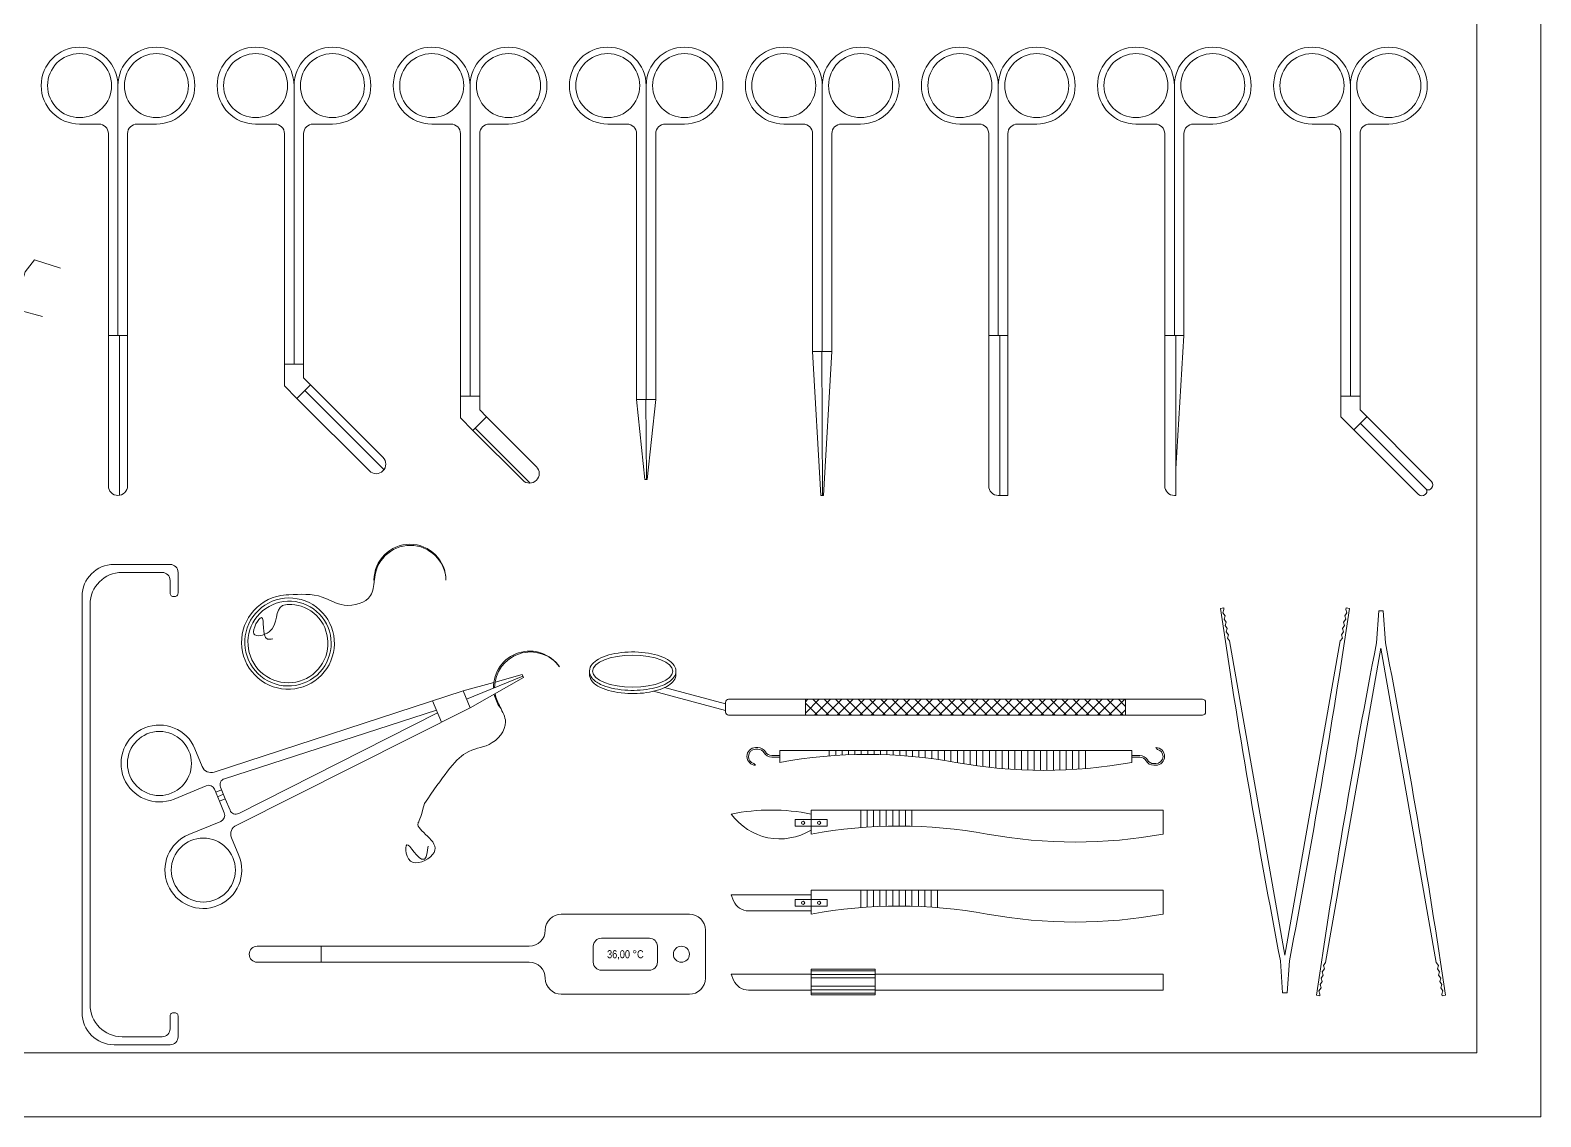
# Model space of a CAD drawing. Header units: inches. Extents: x 0 to 90, y 0 to 53.
# Drawn here: x 42.81 to 90, y 0 to 33.93 of the extents above; entities that cross this region are included whole.
import ezdxf
from ezdxf.enums import TextEntityAlignment as Align

# ---------------------------------------------------------------- set-up
doc = ezdxf.new("R2010")
doc.units = ezdxf.units.IN
doc.header["$MEASUREMENT"] = 0
doc.layers.add('Tefriş', color=30, linetype='Continuous', lineweight=0)
doc.styles.add('style1', font='technic_.ttf', dxfattribs={"height": 12})

msp = doc.modelspace()

# ---------------------------------------------------------------- hatches: boundary and pattern name
at = {"layer": 'Tefriş'}
h = msp.add_hatch(dxfattribs=at)
h.set_pattern_fill('ANSI37', color=253, scale=2)
h.set_pattern_definition([(45, (-23525.78749992936, -3618.938265520024), (-0.1767766952966369, 0.1767766952966369), []), (135, (-23525.78749992936, -3618.938265520024), (-0.1767766952966369, -0.1767766952966369), [])])
h.paths.add_polyline_path([(67.0297964167803, 13.03981893617583), (67.0297964167803, 12.53981893617583), (77.0297964167803, 12.53981893617583), (77.0297964167803, 13.03981893617583)])

# ---------------------------------------------------------------- linework, layer by layer
at = {"layer": 'Tefriş', "color": 253}
for p, q in [((45.60322415280098, 24.40325482894514), (45.60322415280098, 19.40325482894514)), ((73.05322415279807, 24.40325482894877), (73.10322415280098, 24.40325482894877)), ((73.10322415280098, 24.40325482894877), (73.10322415280098, 19.40325482894877)), ((78.55322415279807, 24.40325482894514), (78.6032241527937, 24.40325482894514)), ((78.6032241527937, 24.40325482894514), (78.6032241527937, 19.40325482894514)), ((78.8532241527937, 24.40325482894514), (78.6032241527937, 20.23658816228453)), ((67.25322415280243, 23.90325482894696), (67.51185881575657, 19.4032548289515)), ((67.56185881575948, 19.4032548289515), (67.5399072000655, 23.90325482894696)), ((67.58849272122461, 19.4032548289515), (67.85322415280098, 23.90325482894696)), ((51.35322415279734, 23.5086158437889), (50.75322415279879, 23.5086158437889)), ((51.0532241528017, 23.5086158437889), (51.10322415279734, 23.5086158437889)), ((51.39140098174175, 22.68100128467267), (53.86627471587417, 20.20612755050024)), ((56.85322415279734, 22.5086158437889), (56.25322415279879, 22.5086158437889)), ((56.5532241528017, 22.5086158437889), (56.60322415279734, 22.5086158437889)), ((61.75322415279879, 22.40325482894877), (62.01185881575293, 19.90325482895332)), ((62.06185881575584, 19.90325482895332), (62.03990720006186, 22.40325482894877)), ((62.08849272122097, 19.90325482895332), (62.35322415279734, 22.40325482894877)), ((84.35322415279734, 22.5086158437889), (83.7532241527988, 22.5086158437889)), ((84.0532241528017, 22.5086158437889), (84.10322415279734, 22.5086158437889)), ((84.56817767703978, 21.85777797997071), (84.16274662348224, 21.45234692641952)), ((56.71462428644008, 21.50422458937646), (58.42837308804519, 19.79047578774407)), ((62.01185881575293, 19.90325482895332), (62.08849272122097, 19.90325482895332)), ((67.51185881575657, 19.4032548289515), (67.58849272122461, 19.4032548289515)), ((58.19821924428106, 13.76202072852902), (56.4414518260819, 13.03830238666342)), ((56.55065065745657, 12.77323110413636), (58.2172644638049, 13.71579000699785)), ((58.17917402475723, 13.80825145005656), (57.3339683239974, 13.57720444174493)), ((58.17917402475723, 13.80825145005656), (58.2172644638049, 13.71579000699785)), ((57.29709073479899, 13.56712351511305), (56.33225299470723, 13.3033736691832)), ((56.33225299470723, 13.3033736691832), (56.55065065745657, 12.77323110413636)), ((64.5297964167803, 12.68629131813532), (62.28643300348267, 13.28739873305676)), ((64.5297964167803, 12.89334655421635), (62.62877970738555, 13.40272244629568)), ((55.37893188986345, 12.99215239578916), (55.65474290103521, 12.32264359661349)), ((67.0297964167803, 13.03981893617583), (67.0297964167803, 12.53981893617583)), ((77.0297964167803, 13.03981893617583), (77.0297964167803, 12.53981893617583)), ((67.77392669607434, 11.27054087760143), (67.77392669607434, 11.4428273040312)), ((67.97392669607143, 11.28500509756441), (67.97392669607143, 11.4428273040312)), ((68.17392669606852, 11.29682924112467), (68.17392669606852, 11.4428273040312)), ((68.37392669607652, 11.30601945402077), (68.37392669607289, 11.4428273040312)), ((68.57392669607725, 11.31258049980352), (68.57392669607725, 11.4428273040312)), ((68.7739266960707, 11.31651577222419), (68.77392669607434, 11.4428273040312)), ((68.97392669607143, 11.3178273040312), (68.97392669607143, 11.4428273040312)), ((69.17392669606852, 11.31651577222419), (69.17392669606852, 11.4428273040312)), ((69.37392669606925, 11.31258049980306), (69.37392669606561, 11.4428273040312)), ((69.57392669606998, 11.30601945402077), (69.57392669606998, 11.4428273040312)), ((69.7739266960707, 11.29682924112467), (69.77392669607434, 11.4428273040312)), ((69.97392669607143, 11.28500509756441), (69.97392669607143, 11.4428273040312)), ((70.17392669606852, 11.27054087760098), (70.17392669606852, 11.4428273040312)), ((70.37392669606561, 11.25342903725232), (70.37392669606561, 11.4428273040312)), ((70.5739266960627, 11.23366061447041), (70.5739266960627, 11.4428273040312)), ((70.77392669606706, 11.21122520542758), (70.77392669606706, 11.4428273040312)), ((70.97392669607143, 11.18611093677191), (70.97392669607143, 11.4428273040312)), ((71.17392669606852, 11.15830443366531), (71.17392669606852, 11.4428273040312)), ((71.37392669606561, 11.12779078340373), (71.37392669606561, 11.4428273040312)), ((71.57392669605906, 11.09455349439122), (71.5739266960627, 11.4428273040312)), ((71.77392669606343, 11.05857445018955), (71.77392669605979, 11.4428273040312)), ((71.97392669606779, 11.02414092065555), (71.97392669606415, 11.4428273040312)), ((72.17392669606852, 10.99226761288674), (72.17392669606852, 11.4428273040312)), ((72.37392669606561, 10.96310949795725), (72.37392669606561, 11.4428273040312)), ((72.5739266960627, 10.93665087914542), (72.5739266960627, 11.4428273040312)), ((72.77392669605979, 10.91000509756441), (72.77392669605979, 11.4428273040312)), ((72.97392669606052, 10.89177709322894), (72.97392669605688, 11.4428273040312)), ((73.17392669606124, 10.87333817143144), (73.17392669606124, 11.4428273040312)), ((73.37392669606561, 10.85755117239614), (73.37392669606561, 11.4428273040312)), ((73.5739266960627, 10.84440784582557), (73.5739266960627, 11.4428273040312)), ((73.77392669605979, 10.8339013490986), (73.77392669605979, 11.4428273040312)), ((73.97392669606052, 10.82602622934655), (73.97392669605688, 11.4428273040312)), ((74.17392669605397, 10.82077840924012), (74.17392669605397, 11.4428273040312)), ((74.37392669605833, 10.81815517640689), (74.37392669605833, 11.4428273040312)), ((74.57392669606634, 10.81815517641007), (74.5739266960627, 11.4428273040312)), ((74.77392669605615, 10.82077840925058), (74.77392669605979, 11.4428273040312)), ((74.97392669605688, 10.82602622936383), (74.97392669605688, 11.4428273040312)), ((75.17392669605397, 10.8339013491227), (75.17392669605397, 11.4428273040312)), ((75.37392669605106, 10.84440784585649), (75.37392669605106, 11.4428273040312)), ((75.57392669605179, 10.85755117243434), (75.57392669605542, 11.4428273040312)), ((75.77392669605979, 10.87333817147692), (75.77392669605979, 11.4428273040312)), ((48.79149795971171, 10.2112850615049), (48.60657507358701, 10.1351041834132)), ((48.8486336182832, 10.07259289690774), (48.66371073215851, 9.996412018816045)), ((48.90576927684742, 9.933900732317852), (48.72084639072273, 9.857719854226161)), ((68.75567317095192, 9.033279800401033), (68.75567317095192, 9.580566226831252)), ((68.95567317094901, 9.047744020364462), (68.95567317094901, 9.580566226831252)), ((69.1556731709461, 9.059568163924723), (69.1556731709461, 9.580566226831252)), ((69.35567317095047, 9.068758376820824), (69.35567317095047, 9.580566226831252)), ((69.55567317095483, 9.075319422603116), (69.55567317095483, 9.580566226831252)), ((69.75567317095192, 9.079254695024247), (69.75567317095192, 9.580566226831252)), ((69.95567317094901, 9.080566226831252), (69.95567317094901, 9.580566226831252)), ((70.1556731709461, 9.079254695024247), (70.1556731709461, 9.580566226831252)), ((70.35567317094319, 9.075319422603116), (70.35567317094319, 9.580566226831252)), ((68.75567317095192, 6.533279800401033), (68.75567317095192, 7.080566226831252)), ((68.95567317094901, 6.547744020364462), (68.95567317094901, 7.080566226831252)), ((69.1556731709461, 6.559568163924723), (69.1556731709461, 7.080566226831252)), ((69.35567317095047, 6.568758376820824), (69.35567317095047, 7.080566226831252)), ((69.55567317095483, 6.575319422603116), (69.55567317095483, 7.080566226831252)), ((69.75567317095192, 6.579254695024247), (69.75567317095192, 7.080566226831252)), ((69.95567317094901, 6.580566226831252), (69.95567317094901, 7.080566226831252)), ((70.1556731709461, 6.579254695024247), (70.1556731709461, 7.080566226831252)), ((70.35567317094319, 6.575319422603116), (70.35567317094319, 7.080566226831252)), ((70.55567317094756, 6.568758376820824), (70.55567317094756, 7.080566226831252)), ((70.75567317095192, 6.559568163924723), (70.75567317095192, 7.080566226831252)), ((70.95567317094901, 6.547744020364462), (70.95567317094901, 7.080566226831252)), ((71.1556731709461, 6.533279800401033), (71.1556731709461, 7.080566226831252)), ((67.20567317066525, 4.605566226830433), (69.20567317066525, 4.605566226830433)), ((67.20567317066525, 4.555566226830251), (69.20567317066525, 4.555566226830251)), ((67.20567317066525, 4.445566226830124), (69.20567317066525, 4.445566226830124)), ((67.20567317066525, 4.335566226829997), (69.20567317066525, 4.335566226829997)), ((67.20567317066525, 4.075566226831597), (69.20567317066525, 4.075566226831597)), ((67.20567317066525, 3.96556622683147), (69.20567317066525, 3.96556622683147)), ((67.20567317066525, 3.855566226831343), (69.20567317066525, 3.855566226831343))]:
    msp.add_line(p, q, dxfattribs=at)
at = {"layer": 'Tefriş', "color": 110}
for points in [[(0, 0), (90, 0), (90, 53), (0, 53)], [(2, 2), (88, 2), (88, 51), (2, 51)]]:
    msp.add_lwpolyline(points, close=True, dxfattribs=at)
at = {"layer": 'Tefriş', "color": 253}
for points in [[(45.25322415279516, 24.40325482894514), (45.25322415279516, 30.70325482894441, 0.4142135623727144), (44.95322415279952, 31.00325482894459), (44.35322415280098, 31.0032548289455, -2.414213562371801), (45.55322415279807, 32.20325482894532)], [(45.85322415280098, 24.40325482894514), (45.85322415280098, 30.70325482894441, -0.4142135623727144), (46.15322415280389, 31.00325482894459), (46.75322415280243, 31.0032548289455, 2.414213562371801), (45.55322415279807, 32.20325482894532), (45.55322415279807, 24.40325482894423)], [(51.0532241528017, 32.20325482894896, 2.414213562371801), (49.85322415279734, 31.00325482894914), (50.45322415279588, 31.00325482894823, -0.4142135623727144), (50.75322415279879, 30.70325482894805), (50.75322415279879, 22.82420336677978), (51.14391360832087, 22.43351391125816), (51.56817767703978, 22.85777797996798), (51.35322415279734, 23.07273150420815)], [(51.35322415279734, 23.07273150420815), (51.35322415279734, 30.70325482894805, -0.4142135623727144), (51.65322415279297, 31.00325482894823), (52.25322415279879, 31.00325482894914, 2.414213562371801), (51.0532241528017, 32.20325482894896), (51.0532241528017, 23.50861584378845)], [(56.5532241528017, 32.20325482894896, 2.414213562371801), (55.35322415279734, 31.00325482894914), (55.95322415279588, 31.00325482894823, -0.4142135623727144), (56.25322415279879, 30.70325482894805), (56.25322415279879, 21.82420336677978), (56.64391360832087, 21.43351391125816), (57.06817767703978, 21.85777797996798), (56.85322415279734, 22.07273150420815)], [(56.85322415279734, 22.07273150420815), (56.85322415279734, 30.70325482894805, -0.4142135623727144), (57.15322415279297, 31.00325482894823), (57.75322415279879, 31.00325482894914, 2.414213562371801), (56.5532241528017, 32.20325482894896), (56.5532241528017, 22.50861584378845)], [(61.75322415279879, 22.40325482894877), (61.75322415279879, 30.70325482894805, 0.4142135623727144), (61.45322415279588, 31.00325482894823), (60.85322415279734, 31.00325482894914, -2.414213562371801), (62.0532241528017, 32.20325482894896)], [(62.35322415279734, 22.40325482894877), (62.35322415279734, 30.70325482894805, -0.4142135623727144), (62.65322415279297, 31.00325482894823), (63.25322415279879, 31.00325482894914, 2.414213562371801), (62.0532241528017, 32.20325482894896), (62.0532241528017, 22.40325482894832)], [(67.25322415280243, 23.90325482894696), (67.25322415280243, 30.70325482894623, 0.4142135623727144), (66.95322415279952, 31.00325482894641), (66.35322415280098, 31.00325482894732, -2.414213562371801), (67.55322415280534, 32.20325482894714)], [(67.85322415280098, 23.90325482894696), (67.85322415280098, 30.70325482894623, -0.4142135623727144), (68.15322415279661, 31.00325482894641), (68.75322415280243, 31.00325482894732, 2.414213562371801), (67.55322415280534, 32.20325482894714), (67.55322415280534, 23.9032548289465)], [(72.75322415279516, 24.40325482894877), (72.75322415279516, 30.70325482894805, 0.4142135623727144), (72.45322415279952, 31.00325482894823), (71.85322415280098, 31.00325482894914, -2.414213562371801), (73.05322415279807, 32.20325482894896)], [(73.35322415280098, 24.40325482894877), (73.35322415280098, 30.70325482894805, -0.4142135623727144), (73.65322415280389, 31.00325482894823), (74.25322415280243, 31.00325482894914, 2.414213562371801), (73.05322415279807, 32.20325482894896), (73.05322415279807, 24.40325482894832)], [(78.25322415280243, 24.40325482894514), (78.25322415280243, 30.70325482894441, 0.4142135623727144), (77.95322415279952, 31.00325482894459), (77.3532241527937, 31.0032548289455, -2.414213562371801), (78.55322415279807, 32.20325482894532)], [(78.8532241527937, 24.40325482894514), (78.8532241527937, 30.70325482894441, -0.4142135623727144), (79.15322415279661, 31.00325482894459), (79.75322415280243, 31.0032548289455, 2.414213562371801), (78.55322415279807, 32.20325482894532), (78.55322415279807, 24.40325482894423)], [(83.7532241527988, 21.86186939710706), (83.7532241527988, 30.70325482894805, 0.4142135623727144), (83.45322415279588, 31.00325482894823), (82.85322415279734, 31.00325482894914, -2.414213562371801), (84.0532241528017, 32.20325482894896)], [(84.35322415279734, 22.07273150420815), (84.35322415279734, 30.70325482894805, -0.4142135623727144), (84.65322415279297, 31.00325482894823), (85.2532241527988, 31.00325482894914, 2.414213562371801), (84.0532241528017, 32.20325482894896), (84.0532241528017, 22.50861584378845)], [(78.6032241527937, 19.40325482894514), (78.55322415279807, 19.40325482894514, -0.4142135623730951), (78.25322415280243, 19.70325482894532), (78.25322415280243, 24.40325482894514), (78.8532241527937, 24.40325482894514)], [(84.36546215025373, 21.65506245319557), (86.41607181569634, 19.60445278775433, -0.4142135623730951), (86.41607181569634, 19.46303143151681), (86.39013298422287, 19.43709260003789, -0.4142135623730951), (86.17800094986524, 19.43709260003789), (83.7532241527988, 21.86186939710706)], [(84.36546215025373, 21.65506245319557), (86.41607181569634, 19.60445278775433, 0.4142135623730951), (86.55749317193477, 19.60445278775433), (86.58343200341551, 19.63039161923325, 0.4142135623730951), (86.58343200341551, 19.84252365358907), (84.35322415279734, 22.07273150420815)], [(57.31983553518148, 13.40016155759668, -0.7297613972909641), (59.34415602442823, 14.04850030296484, 0.7503838174549109), (57.28764849936124, 13.38690177832677, 0.7503838174549109)], [(56.33225299470723, 13.3033736691832), (48.56262064014663, 10.76689895685558, -0.3981855166639294), (48.18639517528209, 10.9358774056418), (47.95802579345764, 11.49022550778682, 2.414213562371801), (47.30557374524869, 9.923602922481223), (48.3073808703266, 10.33630763450856, -0.4142135623725622), (48.56848463453935, 10.22756562647555), (48.72084639072273, 9.857719854226161)], [(57.30826505764344, 13.20170241231426, 0.1005309684915035), (57.48026216635844, 12.78818300725879), (57.49579461516987, 12.79868565138941, -0.1013888150032721), (57.33499859080985, 13.21682164965341)], [(56.55065065745657, 12.77323110413636), (49.24894102821418, 9.100912030098698, 0.3981855166639294), (49.10091221727998, 8.715961659654567), (49.32928159909716, 8.16161355751683, -2.414213562371801), (47.7626590137952, 8.814065605725773), (48.7644661388731, 9.226770317753108, 0.4142135623725622), (48.87320814690611, 9.487874081965856), (48.72084639072273, 9.857719854226161)], [(55.5011001808125, 12.69559880490124), (48.87657515610044, 10.55871386303261, 0.4304253449659493), (48.75754636042257, 10.29369980765841), (48.90576927684742, 9.933900732317852)], [(55.53257461008616, 12.61919718750505), (49.32515209157282, 9.469829832865798, -0.4304253449659493), (49.05399219327956, 9.574101656977291), (48.90576927684742, 9.933900732317852)], [(67.20567317094901, 9.455566226831252, 0.1000004930494478), (64.70567317094901, 9.455566226831252, 0.3912335579125233), (67.20567317094901, 8.955566226831252)], [(64.78492950483997, 6.739224510648455, 0.3033466836071808), (65.24686927110088, 6.430566226831161), (67.20567317094901, 6.430566226831161), (67.20567317094901, 6.930566226831161), (64.70567317094901, 6.930566226831161), (64.78492950483997, 6.739224510648455)], [(64.7849295045562, 4.264224510648091, 0.3033466836071808), (65.24686927081711, 3.955566226830797), (67.20567317066525, 3.955566226830797), (67.20567317066525, 4.455566226830797), (64.70567317066525, 4.455566226830797), (64.7849295045562, 4.264224510648091)]]:
    msp.add_lwpolyline(points, format="xyb", dxfattribs=at)
for points in [[(43.75666885839746, 26.50371415629434), (42.94314447727811, 26.76706591433867), (42.64954582350038, 26.38841660046546), (42.4624779769365, 25.75787936969937), (42.50289434539445, 25.17847456794152), (43.19157441328207, 24.99411701218924)], [(67.25322415280243, 23.90325482894696), (67.85322415280098, 23.90325482894696)], [(61.75322415279879, 22.40325482894877), (62.35322415279734, 22.40325482894877)], [(77.22392669578767, 11.06782730402983), (77.22392669578767, 11.44282730403074), (66.22392669607143, 11.4428273040312), (66.22392669607143, 11.0678273040312)], [(78.20567317066525, 8.830566226830797), (78.20567317066525, 8.830566226830797), (78.20567317066525, 9.580566226830797), (67.20567317094901, 9.580566226831252), (67.20567317094901, 8.830566226831252)], [(78.20567317066525, 6.330566226830797), (78.20567317066525, 6.330566226830797), (78.20567317066525, 7.080566226830797), (67.20567317094901, 7.080566226831252), (67.20567317094901, 6.330566226831252)], [(49.9029095001024, 4.826230089735873), (51.9029095001024, 4.826230089735873), (51.9029095001024, 5.326230089736782), (49.9029095001024, 5.326230089736782)]]:
    msp.add_lwpolyline(points, dxfattribs=at)
for points in [[(45.85322415280098, 24.40325482894514), (45.25322415279516, 24.40325482894514), (45.25322415279516, 19.70325482894623, 0.4142135623744269), (45.55322415279807, 19.40325482894514, 0.4142135623744269), (45.85322415280098, 19.70325482894623)], [(72.75322415279516, 24.40325482894877), (73.35322415280098, 24.40325482894877), (73.35322415280098, 19.40325482894877), (73.05322415279807, 19.40325482894877, -0.4142135623730951), (72.75322415279516, 19.70325482894896)], [(51.56817767703978, 22.85777797996798), (51.14391360831723, 22.43351391125543), (53.40665530809565, 20.17077221144154, 0.4142135623744269), (53.83091937681093, 20.17077221143973, 0.4142135623744269), (53.83091937681456, 20.59503628015409)], [(56.64391360832087, 21.43351391125816), (57.06817767703978, 21.85777797997071), (58.62381259563699, 20.30214306134894, -0.4142135623744269), (58.62381259563335, 19.87787899263412, -0.4142135623744269), (58.19954852691808, 19.8778789926364)], [(55.79972439449921, 16.75525598716422, 1), (53.54972439449921, 16.75525598716149), (53.56847439449484, 16.75525598716422, -0.9749676331165483)], [(45.68045625054219, 16.99999859485524), (46.93045625054219, 16.99999859485524, -0.4142135623730951), (47.18045625054219, 16.74999859485524), (47.18045625054219, 16.3499985948547, 0.4903143948258598), (47.30545625054219, 16.25317401119992, 0.490314394825874), (47.43045625054219, 16.3499985948547), (47.43045625054219, 16.99999859485524, 0.4142135623730951), (47.18045625054219, 17.24999859485524), (45.43045625054219, 17.24999859485524, 0.4142135623730951), (44.43045625054219, 16.24999859485524), (44.43045625054219, 3.249998594855242, 0.4142135623730951), (45.43045625054219, 2.249998594855242), (47.18045625054219, 2.249998594855242, 0.4142135623730951), (47.43045625054219, 2.499998594855242), (47.43045625054219, 3.149998594854878, 0.4903143948259875), (47.30545625054219, 3.246823178510112, 0.4903143948260911), (47.18045625054219, 3.149998594854878), (47.18045625054219, 2.749998594855242, -0.4142135623730951), (46.93045625054219, 2.499998594855242), (45.68045625054219, 2.499998594855242, -0.4142135623730951), (44.68045625054219, 3.499998594855242), (44.68045625054219, 15.99999859485524, -0.4142135623730951)], [(84.02111643923854, 15.87829904249929), (83.91933190706914, 15.89341766799316), (83.91064890387497, 15.8441739098289), (83.94275065555848, 15.73829346636421), (83.87610664169915, 15.64827500632236), (83.90800828631473, 15.54125969930828), (83.84116157626704, 15.45009169211789), (83.87326591707097, 15.34422593225236), (83.80641920703056, 15.2530579250606), (83.83852354782721, 15.14719216519552), (83.7716768377868, 15.05602415800558), (83.80378117858345, 14.95015839813959), (83.73693446855032, 14.8589903909492), (82.00649346093996, 5.045171764610132), (80.27605245332961, 14.8589903909492), (80.20920574329648, 14.95015839813959), (80.24131008409313, 15.05602415800558), (80.17446337405272, 15.14719216519552), (80.20656771484937, 15.2530579250606), (80.13972100480896, 15.34422593225236), (80.17182534561289, 15.45009169211789), (80.1049786355652, 15.54125969930828), (80.13688028018078, 15.64827500632236), (80.07023626632144, 15.73829346636421), (80.10233323406283, 15.84415813106807), (80.09374544159073, 15.89341766799271), (79.99187048267049, 15.8782990425043, 0.01110969550375998), (81.86625712140085, 4.871422591470491), (81.93637529117404, 3.871422591470036), (82.07661163071316, 3.871422591470491), (82.1467298004718, 4.871422591470491, 0.01110969550376086)], [(87.02111643923854, 3.797376258538407), (86.91933190706914, 3.782257633044537), (86.91064890387497, 3.831501391208803), (86.94275065555848, 3.937381834673488), (86.87610664169915, 4.027400294715335), (86.90800828631473, 4.134415601729415), (86.84116157626704, 4.225583608919806), (86.87326591707097, 4.331449368785343), (86.80641920703056, 4.422617375977097), (86.83852354782721, 4.52848313584218), (86.7716768377868, 4.619651143032115), (86.80378117858345, 4.725516902898107), (86.73693446855032, 4.816684910088497), (85.00649346093996, 14.63050353642757), (83.27605245332961, 4.816684910088497), (83.20920574329648, 4.725516902898107), (83.24131008409313, 4.619651143032115), (83.17446337405272, 4.52848313584218), (83.20656771484937, 4.422617375977097), (83.13972100480896, 4.331449368785343), (83.17182534561289, 4.225583608919806), (83.1049786355652, 4.134415601729415), (83.13688028018078, 4.027400294715335), (83.07023626632144, 3.937381834673488), (83.10233323406283, 3.831517169969629), (83.09374544159073, 3.782257633044992), (82.99187048267049, 3.797376258533404, -0.01110969550375998), (84.86625712140085, 14.80425270956721), (84.93637529117404, 15.80425270956766), (85.07661163071316, 15.80425270956721), (85.1467298004718, 14.80425270956721, -0.01110969550376086)], [(79.42979641678176, 12.53981893617583), (64.62979641677885, 12.53981893617583, -0.414213562373095), (64.5297964167803, 12.63981893617574), (64.5297964167803, 12.93981893617593, -0.414213562373095), (64.62979641677885, 13.03981893617583), (79.42979641678176, 13.03981893617583, -0.414213562373095), (79.5297964167803, 12.93981893617593), (79.5297964167803, 12.63981893617574, -0.414213562373095)], [(65.54091399287427, 11.53032730438417), (65.47392669576584, 11.53032730430959, 0.4142135620500099), (65.19892669607361, 11.2553273043095, 0.414213562523433), (65.47392669620967, 10.98032730403111), (65.41646574918559, 11.0377882510561, -0.340446169614044), (65.24892669607289, 11.2553273043095, -0.4142135620480722), (65.47392669582041, 11.48032730430941), (65.54091399288882, 11.48032730438399, -0.2679491929606352), (65.73576970911381, 11.36782730419918, 0.267949192662321), (65.97392669520923, 11.23032730403111), (66.22392669607143, 11.23032730403111), (66.22392669607143, 11.28032730403129), (65.9739266952929, 11.28032730403129, -0.2679491926400117), (65.7790709792971, 11.39282730421655, 0.267949192938326)], [(77.90693939898483, 10.98032730367822), (77.97392669609326, 10.9803273037528, 0.4142135620500099), (78.24892669578549, 11.25532730375289, 0.414213562523433), (77.97392669564942, 11.53032730403129), (78.03138764267351, 11.4728663570063, -0.340446169614044), (78.19892669578621, 11.25532730375289, -0.4142135620480722), (77.97392669603869, 11.03032730375298), (77.90693939897028, 11.0303273036784, -0.2679491929606352), (77.71208368274529, 11.14282730386321, 0.267949192662321), (77.47392669664987, 11.28032730403129), (77.22392669578767, 11.28032730403129), (77.22392669578767, 11.23032730403111), (77.4739266965662, 11.23032730403111, -0.2679491926400117), (77.668782412562, 11.11782730384584, 0.267949192938326)]]:
    msp.add_lwpolyline(points, format="xyb", close=True, dxfattribs=at)
for points in [[(66.70567317094901, 9.080566226831252), (67.70567317094901, 9.080566226831252), (67.70567317094901, 9.28056622683107), (66.70567317094901, 9.28056622683107)], [(66.70567317094901, 6.580566226831252), (67.70567317094901, 6.580566226831252), (67.70567317094901, 6.78056622683107), (66.70567317094901, 6.78056622683107)], [(67.20567317066525, 4.605566226830433), (67.20567317066525, 3.805566226831161), (69.20567317066525, 3.805566226831161), (69.20567317066525, 4.605566226830433)], [(69.20567317066525, 3.955566226830797), (78.20567317066525, 3.955566226830797), (78.20567317066525, 4.455566226830797), (69.20567317066525, 4.455566226830797)]]:
    msp.add_lwpolyline(points, close=True, dxfattribs=at)
at = {"layer": 'Tefriş', "color": 210}
for points in [[(58.4029095001024, 4.826230089735873), (51.9029095001024, 4.826230089735873), (51.9029095001024, 5.326230089736782), (58.4029095001024, 5.326230089736782, 0.4142135623730951), (58.9029095001024, 5.826230089736782), (58.9029095001024, 5.826230089736327, -0.414213562373095), (59.4029095001024, 6.326230089736327), (63.4029095001024, 6.326230089736327, -0.414213562373095), (63.9029095001024, 5.826230089736327), (63.9029095001024, 4.326230089736327, -0.414213562373095), (63.4029095001024, 3.826230089736327), (59.4029095001024, 3.826230089736327, -0.414213562373095), (58.9029095001024, 4.326230089736327), (58.9029095001024, 4.326230089735873, 0.414213562373095)], [(60.6529095001024, 4.576230089736327), (62.1529095001024, 4.576230089736327, 0.414213562373095), (62.4029095001024, 4.826230089736327), (62.4029095001024, 5.326230089736327, 0.414213562373095), (62.1529095001024, 5.576230089736327), (60.6529095001024, 5.576230089736327, 0.414213562373095), (60.4029095001024, 5.326230089736327), (60.4029095001024, 4.826230089736327, 0.414213562373095)]]:
    msp.add_lwpolyline(points, format="xyb", close=True, dxfattribs=at)
at = {"layer": 'Tefriş', "color": 253}
for centre, radius in [((44.35322415280098, 32.20325482894532), 1), ((46.75322415279516, 32.20325482894532), 1), ((49.85322415279734, 32.20325482894896), 1), ((52.25322415279879, 32.20325482894896), 1), ((55.35322415279734, 32.20325482894896), 1), ((57.75322415279879, 32.20325482894896), 1), ((60.85322415279734, 32.20325482894896), 1), ((63.25322415279879, 32.20325482894896), 1), ((66.35322415280098, 32.20325482894714), 1), ((68.75322415280243, 32.20325482894714), 1), ((71.85322415280098, 32.20325482894896), 1), ((74.25322415279516, 32.20325482894896), 1), ((77.3532241527937, 32.20325482894532), 1), ((79.75322415280243, 32.20325482894532), 1), ((82.85322415279734, 32.20325482894896), 1), ((85.2532241527988, 32.20325482894896), 1), ((46.84848847670219, 11.03314023924031), 1), ((66.95567317094901, 9.18056622683116), 0.05), ((67.45567317094901, 9.18056622683116), 0.05), ((48.21974428234171, 7.704528288970323), 1), ((66.95567317094901, 6.680566226831161), 0.05), ((67.45567317094901, 6.680566226831161), 0.05)]:
    msp.add_circle(centre, radius, dxfattribs=at)
at = {"layer": 'Tefriş', "color": 210}
msp.add_circle((63.1529095001024, 5.076230089736327), 0.25, dxfattribs=at)
at = {"layer": 'Tefriş', "color": 253}
for centre, radius, start, end in [((68.97392669607143, -3.932172695968802), 15.25, 79.61114218449403, 100.388857815506), ((74.47392669579494, 26.06782730403256), 15.25000000000118, 259.611142184494, 280.388857815506), ((69.95567317094901, -6.169433773168748), 15.25, 79.61114218449403, 100.388857815506), ((75.45567317067253, 23.83056622683262), 15.25000000000118, 259.611142184494, 280.388857815506), ((69.95567317094901, -8.669433773168748), 15.25, 79.61114218449403, 100.388857815506), ((75.45567317067253, 21.33056622683262), 15.25000000000118, 259.611142184494, 280.388857815506), ((49.9029095001024, 5.076230089736327), 0.2500000000004547, 90, 270)]:
    msp.add_arc(centre, radius, start, end, dxfattribs=at)
at = {"layer": 'Tefriş', "color": 160, "extrusion": (0, 0, -1)}
msp.add_ellipse((61.6320189379112, 13.91627607146938), major_axis=(1.25, 0), ratio=0.4, dxfattribs=at)
at = {"layer": 'Tefriş', "color": 160}
for points, knots in [([(53.55909939449703, 16.75525598716149), (53.54360673463088, 16.58336167963307), (53.50038611779746, 16.10381987950996), (52.61761489201308, 15.85003485611696), (51.8630633233297, 16.35285980816798), (51.2500574238984, 16.32143723097715), (50.88837100045566, 16.3028972469906), (50.66572579816057, 16.30053490802993, 0.009449355868053998), (50.44431078163689, 16.24780637582035, 0.01889871173610799), (49.90872742656938, 15.98514796581685, 0.04433464665877147), (49.64032713806591, 15.68927808388207, 0.06032122571338097), (49.3773204936042, 14.99351713787064, 0.09229438382259994), (49.38393481177991, 14.59732128195492, 0.1082809628772094), (49.66581740740003, 13.91550262229384, 0.1402541209864284), (49.93945991151486, 13.63338094998062, 0.1562407000410379), (50.60603027799516, 13.3314378344362, 0.1882138581502569), (50.99540574047569, 13.31304465819221, 0.2042004372048663), (51.68243662501482, 13.54692069604744, 0.2361735953140853), (51.97655375863906, 13.79781135379335, 0.2521601743686948), (52.31479492957442, 14.43310546627936, 0.2841333324779137), (52.35729627912224, 14.81411051284113, 0.3001199115325232), (52.17092140401292, 15.503050923518, 0.3320930696417422), (51.94317851631786, 15.80742788743692, 0.3480796486963517), (51.34102965220882, 16.17922425134702, 0.3800528068055706), (50.96985800225957, 16.2448402801524, 0.3960393858601801), (50.2822237222972, 16.10523828234318, 0.4280125439693991), (49.96932297212697, 15.9009115232725, 0.4439991230240086), (49.56680189982944, 15.33355558568974, 0.4759722811332275), (49.4791514151002, 14.97358768090226, 0.491958860187837), (49.57292258571761, 14.29037335385465, 0.523932018297056), (49.75369078556832, 13.97067614874641, 0.5399185973516655), (50.28483081205923, 13.54033149649285, 0.5718917554608844), (50.63232225058164, 13.43180574228199, 0.587878334515494), (51.30811861543771, 13.4808918077938, 0.619851492624713), (51.63290256736946, 13.63808266930528, 0.6358380716793224), (52.08811606762902, 14.13181061226669, 0.6678112297885413), (52.21628698483619, 14.46565487329235, 0.6837978088431509), (52.21054762297717, 15.13116418116942, 0.7157709669523699), (52.07683212229676, 15.45935144606437, 0.7317575460069794), (51.62148475675349, 15.93644247017392, 0.7637307041161984), (51.302352619663, 16.08296579739135, 0.7797172831708079), (50.64985838127905, 16.1190538799051, 0.8116904412800269), (50.31991661360007, 16.00859449495283, 0.8276770203346364), (49.82395908957187, 15.59236889484191, 0.8596501784438554), (49.66043029509456, 15.2889049469627, 0.8756367574984649), (49.58420230936827, 14.65200152586795, 0.9076099156076839), (49.67173803500191, 14.32191143424234, 0.9235964946622934), (50.04832639510641, 13.81010144880156, 0.9555696527715124), (50.33527743986997, 13.63095972730616, 0.9715562318261219), (50.95417671187897, 13.51643440867656, 1.003529389935341), (51.28285920778944, 13.58148754875174, 1.01951596898995), (51.80752099331949, 13.91814612122425, 1.051489127099169), (52.00084618412075, 14.18785272013656, 1.067475706153779), (52.15168508524948, 14.78650600744686, 1.099448864262998), (52.10856993906418, 15.1122824597328, 1.115435443317607), (51.81191472399587, 15.64682477567794, 1.147408601426826), (51.56006977370635, 15.85287578046655, 1.163395180481436), (51.14800986025512, 15.98517217236031, 1.186254506357606), (51.01791922602206, 16.00461543369556, 1.193127253179167), (50.88837100047749, 16.00289724699132, 1.200000000000728), (50.81716627507194, 15.99624256824927, 1.199999999999316), (50.4173429055154, 15.95887572131642, 1.199999999999316), (50.6321611795538, 15.13283999890655, 1.199999999999316), (49.54926744398108, 14.90156453099871, 1.199999999999316), (50.22567881147552, 16.06013871865025, 1.199999999999316), (50.01294709652939, 14.84327692043325, 1.199999999999315), (50.32734735847407, 14.91700463636471, 1.199999999999316), (50.38771669413836, 14.93116140966185, 1.199999999999316)], [0, 0, 0, 0, 0.4889820507946809, 1.364136696826338, 2.093924174573982, 3.144197821941882, 3.144197821941882, 3.144197821941882, 3.589488226585123, 3.589488226585123, 4.342838016294571, 4.342838016294571, 5.096187806004018, 5.096187806004018, 5.849537595713466, 5.849537595713466, 6.602887385422912, 6.602887385422912, 7.35623717513236, 7.35623717513236, 8.109586964841807, 8.109586964841807, 8.862936754551255, 8.862936754551255, 9.616286544260701, 9.616286544260701, 10.36963633397015, 10.36963633397015, 11.1229861236796, 11.1229861236796, 11.87633591338904, 11.87633591338904, 12.62968570309849, 12.62968570309849, 13.38303549280794, 13.38303549280794, 14.13638528251739, 14.13638528251739, 14.88973507222684, 14.88973507222684, 15.64308486193628, 15.64308486193628, 16.39643465164573, 16.39643465164573, 17.14978444135518, 17.14978444135518, 17.90313423106463, 17.90313423106463, 18.65648402077408, 18.65648402077408, 19.40983381048353, 19.40983381048353, 20.16318360019297, 20.16318360019297, 20.91653338990242, 20.91653338990242, 21.66988317961187, 21.66988317961187, 21.99375374348064, 21.99375374348064, 21.99375374348064, 22.1933951986361, 23.11476528900144, 23.59090965481159, 24.1478507245001, 24.84312705809758, 25.00835642988701, 25.00835642988701, 25.00835642988701, 25.00835642988701]), ([(57.48802839076598, 12.79343432932228), (57.5714793664265, 12.64235947988936), (57.80428655862852, 12.2208987212839), (57.21515668687425, 11.51618752555851), (56.30843534542873, 11.51007105769213), (55.69219374082604, 10.59906790979812, 0.5089190078724524), (55.1250950262438, 9.78077087371912, 1.200000000000728), (54.99846324136524, 9.26634513734507, 1.199999999999316), (54.68818135720721, 9.011433073179887, 1.199999999999316), (56.01965292244495, 8.447475862806186, 1.199999999999316), (54.56131338343403, 7.649314694579971, 1.199999999999316), (54.47268578625517, 8.987960142555039, 1.199999999999316), (54.97807362352978, 7.860755390773647, 1.199999999999315), (55.19722402426123, 8.097939712905372, 1.199999999999316), (55.23930402769474, 8.454721345568942, 1.199999999999316)], [0, 0, 0, 0, 0.4889820507946809, 1.364136696826338, 2.093924174573982, 3.144197821941884, 3.144197821941884, 3.144197821941884, 3.343839277097342, 4.265209367462681, 4.741353733272831, 5.29829480296134, 5.99357113655882, 6.158800508348248, 6.158800508348248, 6.158800508348248, 6.158800508348248])]:
    msp.add_open_spline(points, degree=3, knots=knots, dxfattribs=at)
at = {"layer": 'Tefriş', "color": 253}
for points, knots in [([(62.98201893790974, 13.91627607146938), (62.98201893790974, 13.84805879147916), (62.95778610006892, 13.78148704306386), (62.87763124077901, 13.66691851222367), (62.82233658446421, 13.61729359877609), (62.60593163333397, 13.47474765617972), (62.39524111263381, 13.4028610376381), (61.9114391526964, 13.31760229431711), (61.63956349355067, 13.3056989602037), (61.09546604429124, 13.34870640588269), (60.82883344254151, 13.41047502545734), (60.51301881243126, 13.56108469051424), (60.41798914239916, 13.62852602957901), (60.30783361428985, 13.77494354894361), (60.27970978495432, 13.8497012383441), (60.28464155712209, 14.00224462200185), (60.31709323156247, 14.07496711515796), (60.41803246523705, 14.19755247529702), (60.4863295516443, 14.24983777319994), (60.74873703228877, 14.39580414853208), (60.99963331841354, 14.46464441029275), (61.5545233036064, 14.5280960183095), (61.85629259564303, 14.52139659530121), (62.39181011573601, 14.4332263510405), (62.62362762158955, 14.35396160326718), (62.86175906816425, 14.18422882802133), (62.92484675737433, 14.11615112882509), (62.97354443136646, 13.99737826853197), (62.98201893790974, 13.95691496997051), (62.98201893790974, 13.91627607146938)], [0, 0, 0, 0, 0.2728691199613594, 0.2728691199613594, 0.5457382399227189, 0.5457382399227189, 1.155815071536537, 1.155815071536537, 1.765891903150355, 1.765891903150355, 2.443658382459304, 2.443658382459304, 2.849277937064297, 2.849277937064297, 3.154524049622949, 3.154524049622949, 3.459770162181601, 3.459770162181601, 3.765016274740253, 3.765016274740253, 4.433941000138636, 4.433941000138636, 5.102865725537018, 5.102865725537018, 5.771790450935401, 5.771790450935401, 6.120629713174957, 6.120629713174957, 6.283185307179586, 6.283185307179586, 6.283185307179586, 6.283185307179586]), ([(62.97776657465874, 13.86647450241617), (62.98056673344763, 13.84989160518035), (62.98201893790974, 13.83309888386248), (62.98201893790974, 13.81627607146947), (62.98201893790974, 13.74805879147925), (62.95778610006892, 13.68148704306395), (62.87763124077901, 13.56691851222376), (62.82233658446421, 13.51729359877618), (62.60593163333397, 13.37474765617981), (62.39524111263381, 13.30286103763819), (61.9114391526964, 13.2176022943172), (61.63956349355067, 13.20569896020379), (61.09546604429124, 13.24870640588279), (60.82883344254151, 13.31047502545744), (60.51301881243126, 13.46108469051433), (60.41798914239916, 13.5285260295791), (60.30783361428985, 13.6749435489437), (60.27970978495432, 13.74970123834419), (60.28261752091203, 13.83963967565069), (60.28402213274967, 13.85319246602967), (60.28632065382408, 13.8665859630064)], [6.215894057605357, 6.215894057605357, 6.215894057605357, 6.215894057605357, 6.283185307179586, 6.283185307179586, 6.283185307179586, 6.556054427140945, 6.556054427140945, 6.828923547102305, 6.828923547102305, 7.439000378716123, 7.439000378716123, 8.04907721032994, 8.04907721032994, 8.72684368963889, 8.72684368963889, 9.132463244243883, 9.132463244243883, 9.437709356802536, 9.437709356802536, 9.492404890996339, 9.492404890996339, 9.492404890996339, 9.492404890996339])]:
    msp.add_open_spline(points, degree=3, knots=knots, dxfattribs=at)

# ---------------------------------------------------------------- texts
at = {"layer": 'Tefriş', "color": 253, "style": 'style1'}
msp.add_text('36,00 %%DC', height=0.25, dxfattribs=at).set_placement((61.4029095001024, 5.076230089736327), align=Align.MIDDLE_CENTER)

doc.saveas('drawing.dxf')
